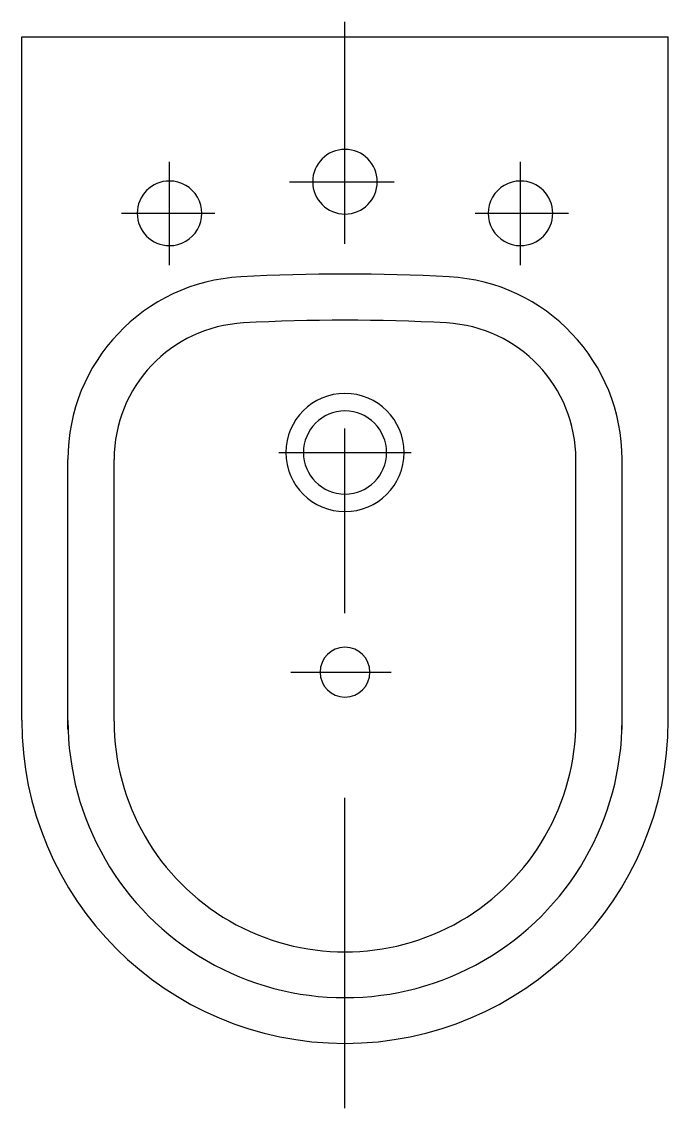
# Model space of a CAD drawing. Extents: x -490.313 to -489.963, y 457.019 to 457.607.
import ezdxf

# ---------------------------------------------------------------- set-up
doc = ezdxf.new("R2010")
doc.units = 0
doc.header["$LTSCALE"] = 0.559998
doc.header["$MEASUREMENT"] = 0
doc.linetypes.add('AXES', pattern=[0.54, 0.3, -0.08, 0.08, -0.08])
doc.linetypes.add('CONTINU', pattern=[0])
doc.layers.get('0').update_dxf_attribs({"linetype": 'CONTINUOUS'})
doc.layers.add('DECA_EIXOS', color=5, linetype='AXES')

msp = doc.modelspace()

# ---------------------------------------------------------------- linework, layer by layer
at = {"linetype": 'CONTINU'}
for points in [[(-490.31328, 457.22867), (-490.31328, 457.59857)], [(-490.31328, 457.59857), (-489.96328, 457.59857)], [(-489.96328, 457.22867), (-489.96328, 457.59857)], [(-490.28828, 457.22357), (-490.28828, 457.3698)], [(-490.26328, 457.22817), (-490.26328, 457.3698)], [(-490.01328, 457.22817), (-490.01328, 457.3698)], [(-489.98828, 457.22357), (-489.98828, 457.3698)]]:
    msp.add_lwpolyline(points, dxfattribs=at)
for points in [[(-490.13828, 457.53766, 1), (-490.13828, 457.50266)], [(-490.13828, 457.50266, 1), (-490.13828, 457.53766)], [(-490.23328, 457.52056, 1), (-490.23328, 457.48556)], [(-490.23328, 457.48556, 1.000052), (-490.23328, 457.52056)], [(-490.04328, 457.52056, 1.000052), (-490.04328, 457.48556)], [(-490.04328, 457.48556, 1), (-490.04328, 457.52056)], [(-490.19459, 457.46866, 0.398584), (-490.28828, 457.3698)], [(-490.08197, 457.46866, 0.026833), (-490.19459, 457.46866)], [(-489.98828, 457.3698, 0.398584), (-490.08197, 457.46866)], [(-490.08331, 457.4437, 0.026833), (-490.19325, 457.4437)], [(-490.19325, 457.4437, 0.398584), (-490.26328, 457.3698)], [(-490.01328, 457.3698, 0.398585), (-490.08331, 457.4437)], [(-490.13828, 457.40556, 1), (-490.13828, 457.34156)], [(-490.13828, 457.34156, 1), (-490.13828, 457.40556)], [(-490.13828, 457.39606, 1), (-490.13828, 457.35106)], [(-490.13828, 457.35106, 1), (-490.13828, 457.39606)], [(-490.13828, 457.26813, 1), (-490.13828, 457.24113)], [(-490.13828, 457.24113, 1), (-490.13828, 457.26813)], [(-490.31328, 457.22867, 1), (-489.96328, 457.22867)], [(-490.28828, 457.22842, 1.000004), (-489.98828, 457.22842)], [(-490.26328, 457.22817, 1.000002), (-490.01328, 457.22817)]]:
    msp.add_lwpolyline(points, format="xyb", dxfattribs=at)
at = {"layer": 'DECA_EIXOS'}
for points in [[(-490.13828, 457.01852), (-490.13828, 457.60679)], [(-490.23328, 457.47491), (-490.23328, 457.53092)], [(-490.04328, 457.47491), (-490.04328, 457.53092)], [(-490.16829, 457.52016), (-490.11169, 457.52016)], [(-490.25921, 457.50306), (-490.20872, 457.50306)], [(-490.06784, 457.50306), (-490.01734, 457.50306)], [(-490.17407, 457.37356), (-490.10249, 457.37356)], [(-490.16761, 457.25463), (-490.11334, 457.25463)]]:
    msp.add_lwpolyline(points, dxfattribs=at)

doc.saveas('drawing.dxf')
